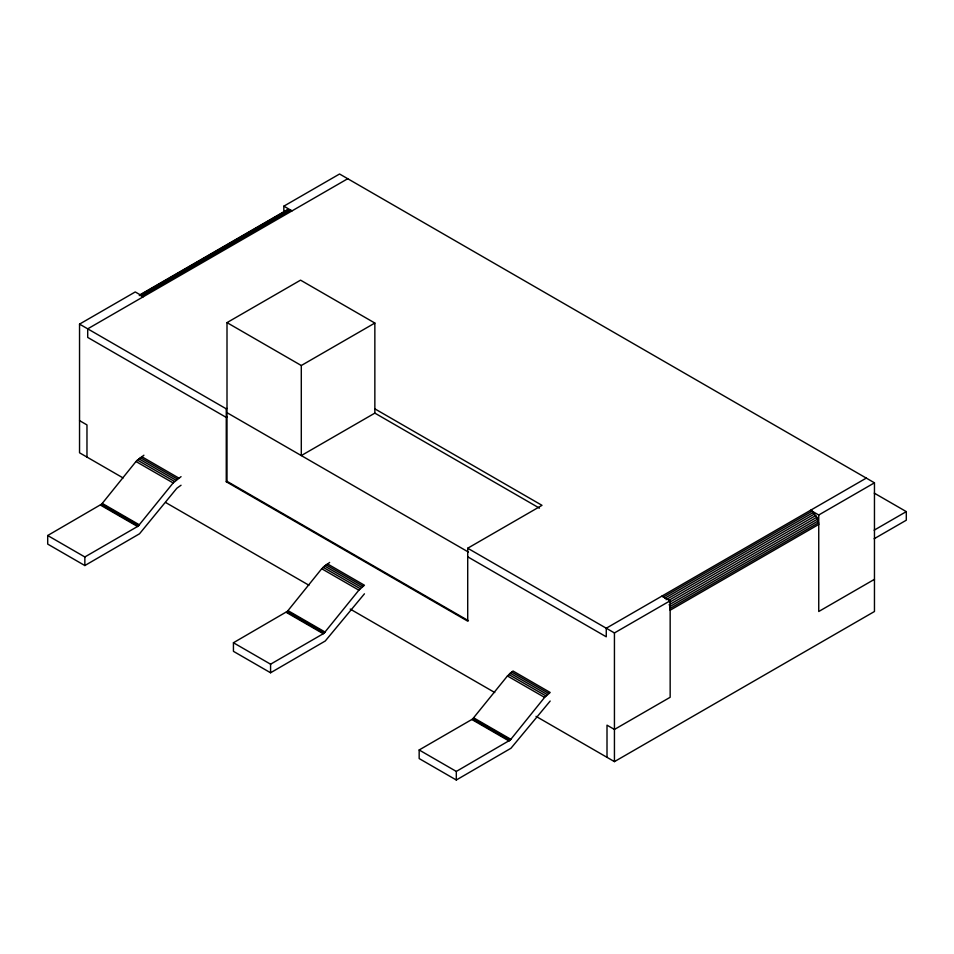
<?xml version="1.0" encoding="UTF-8"?>
<svg xmlns="http://www.w3.org/2000/svg" width="954" height="954" viewBox="0 0 954 954"><rect width="100%" height="100%" fill="white"/><g stroke="black" fill="none" stroke-linecap="round" stroke-linejoin="round"><path stroke-width="1.43" d="M284.328 212.659L285.747 210.643M181.045 485.24L176.848 488.233L139.511 533.787L84.846 565.543L47.7 544.09L47.7 535.516L101.708 504.082L135.993 461.509L143.899 455.213M47.7 535.516L84.846 556.969L138.223 526.083L173.139 482.951L181.045 476.654M364.44 593.817L325.242 641.016L270.578 672.773L233.432 651.332L233.432 642.746L287.428 611.311L321.725 568.739L329.631 562.443M233.432 642.746L270.578 664.199L323.955 633.313L358.859 590.18L364.44 585.243L327.294 563.79M419.164 749.975L472.54 719.089L507.445 675.969L513.025 671.02L550.172 692.473L544.591 697.41L510.307 739.982L456.31 771.428L419.164 749.975L419.164 758.561L456.31 780.002L510.974 748.246L550.172 701.047M123.102 477.942L79.54 452.792L79.54 324.121L135.253 291.948L143.434 296.67L140.632 295.621L289.217 209.844L292.007 210.882L283.839 206.171L283.839 212.909M283.839 206.171L339.564 173.998L874.46 482.819L874.46 611.502L614.436 761.626L536.041 716.359M139.451 295.108L286.76 210.059L289.217 209.844M139.344 295.573L287.929 209.785M142.015 295.99L290.588 210.214M347.733 178.72L87.708 328.844L87.708 337.418L226.265 417.411L227.004 416.981M468.462 620.72L227.004 481.317L227.004 322.619L300.558 280.154L374.85 323.048L374.85 413.118L539.439 508.148M79.54 324.121L226.265 408.837L227.004 408.407M227.004 322.619L301.297 365.513L374.85 323.048M226.265 408.837L226.265 481.746L227.004 481.317M374.85 413.118L301.297 455.583L301.297 365.513M226.265 481.746L467.71 621.149L467.71 548.228L542.003 505.334L374.85 408.837M866.292 478.097L606.267 628.221L606.267 636.807L467.71 556.814M818.246 520.92L669.672 606.696L670.161 610.214L818.747 524.426L816.827 517.259L811.985 511.237L663.412 597.013L661.993 596.059L670.161 600.77L670.161 697.279L614.436 729.452L607.006 725.159L607.006 757.333M664.783 598.241L813.368 512.453M666.071 599.684L814.656 513.896M668.515 600.555L815.825 515.518M467.71 548.228L614.436 632.943L670.161 600.77M811.985 511.237L810.566 510.271L818.747 514.993L874.46 482.819M669.529 602.296L816.827 517.259M669.064 604.86L817.65 519.071M670.03 608.497L818.615 522.72M874.15 530.185L906.3 511.618L906.3 520.204L874.15 538.76M874.46 579.328L818.747 611.502L818.747 514.993M874.281 493.135L906.3 511.618M227.004 412.688L468.462 552.092M79.54 420.631L86.969 424.924L86.969 457.085M141.562 456.561L178.708 478.014M140.107 457.515L177.253 478.956M325.839 564.744L362.985 586.185M511.571 671.974L548.717 693.415M138.676 458.671L175.822 480.112M324.408 565.901L361.554 587.342M510.14 673.13L547.286 694.572M137.293 460.007L174.439 481.448M323.024 567.236L360.171 588.678M508.756 674.466L545.903 695.907M135.993 461.509L173.139 482.951M321.725 568.739L358.859 590.18M507.445 675.969L544.591 697.41M165.686 502.531L308.917 585.231M350.213 609.069L494.744 692.521M102.293 503.426L139.439 524.867M288.025 610.655L325.171 632.097M473.756 717.885L510.891 739.326M101.708 504.082L138.855 525.523M287.428 611.311L324.575 632.752M473.16 718.541L510.307 739.982M101.076 504.63L138.223 526.083M286.808 611.86L323.955 633.313M472.54 719.089L509.686 740.542M100.432 505.071L137.579 526.513M286.164 612.301L323.311 633.754M471.896 719.531L509.042 740.984M614.436 632.943L614.436 761.626M456.31 771.428L456.31 780.002M270.578 664.199L270.578 672.773M84.846 556.969L84.846 565.543"/></g></svg>
